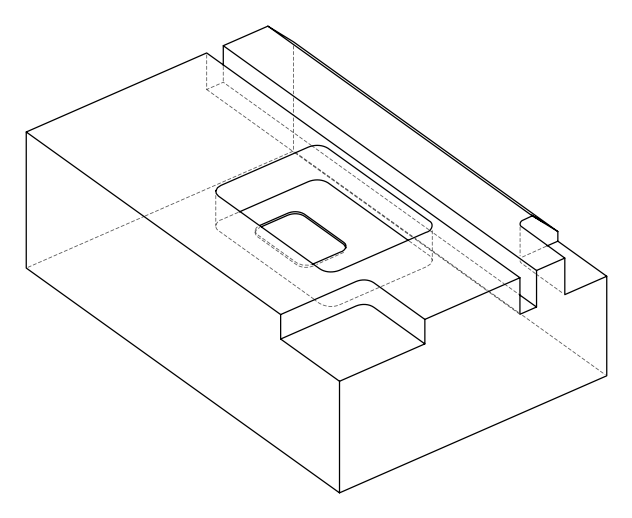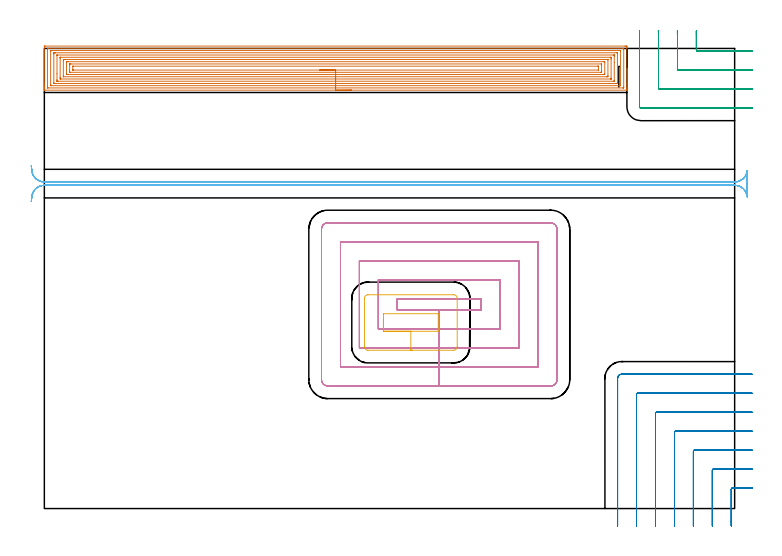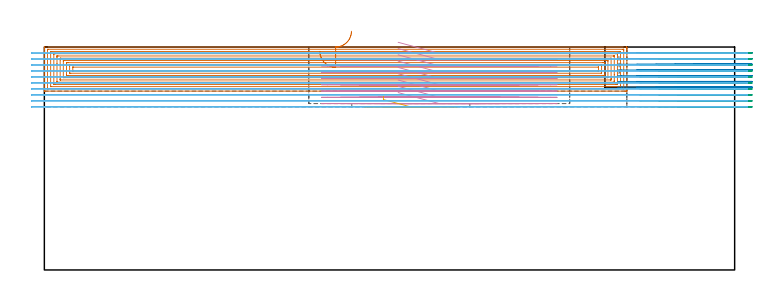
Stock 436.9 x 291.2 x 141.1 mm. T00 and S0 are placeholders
(PLAN: 6 operations, 1 tool changes, 99.1 min)
(1 AREA_MILL | FG_CHAMFER_SURFACE | UGT0205_001 | 29.97 min | 146793 mm3)
(2 MILL_CORNER_NOTCH_RECTANGULAR | CORNER_NOTCH_RECTANGULAR | NXT0201_012 | Follow Part, ap 4, ae 75% | 11.86 min | 193341 mm3)
(3 MILL_CORNER_NOTCH_RECTANGULAR_1 | CORNER_NOTCH_RECTANGULAR_1 | NXT0201_012 | Follow Part, ap 4, ae 75% | 7.66 min | 114192 mm3)
(4 MILL_RECTANGULAR_POCKET | POCKET_RECTANGULAR_STRAIGHT | NXT0201_012 | Follow Part, ap 4, ae 75% | 29.91 min | 700187 mm3)
(5 MILL_RECTANGULAR_POCKET_1 | POCKET_RECTANGULAR_STRAIGHT_1 | NXT0201_012 | Follow Part, ap 4, ae 75% | 0.69 min | 7859 mm3)
(6 MILL_RECTANGULAR_SLOT | SLOT_RECTANGULAR | NXT0201_012 | Follow Part, ap 4, ae 75% | 19.03 min | 299730 mm3)
(TOOL UGT0205_001 | Chamfer Mill 20 x 3 x 45 deg. | D20 FL50 Z2)
(TOOL NXT0201_012 | ENDMILL 16mm [2P460-1600-NA 1630] | D16 FL38 Z6)
(OP 1 AREA_MILL)
G17 G21 G94 G90
T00 M6
G54
G17 G0 G90 X194.35 Y264.8 S1061 M3
G43 Z151.1 H0
G94 G1 X194.312 Z150.228 F250.
X194.198 Z149.363
X194.009 Z148.512
X193.747 Z147.68
X193.413 Z146.874
X193.01 Z146.1
X192.541 Z145.364
X192.01 Z144.672
X191.421 Z144.029
X190.778 Z143.44
X190.086 Z142.908
X189.35 Z142.44
X188.576 Z142.037
X187.77 Z141.703
X186.938 Z141.441
X186.086 Z141.252
X185.222 Z141.138
X184.35 Z141.1
X0.18
X0.01 Y264.803 Z141.088
X0.007 Y264.854 Z141.037
X0. Y265.272 Z140.627
Y265.556 Z140.343
Y266.276 Z139.619
Y267.527 Z138.37
Y268.949 Z136.947
Y291.849 Z114.048
X0.002 Y292.115 Z113.783
X0.008 Y292.692 Z113.206
X0.046 Y292.694 Z113.204
X0.627 Y292.7 Z113.2
X367.485
X368.072 Y292.699 Z113.201
X368.653 Y292.694 Z113.204
X368.692 Y292.692 Z113.206
X368.697 Y292.115 Z113.783
X368.7 Y291.49 Z114.408
Y268.683 Z137.212
Y266.276 Z139.619
Y265.557 Z140.343
Y265.272 Z140.627
Y264.856 Z141.035
Y264.82 Z141.071
X368.692 Y264.802 Z141.088
X368.52 Y264.8 Z141.1
X184.35
Y266.214 Z139.686
X2.353 Y266.215 Z139.685
X2.229 Y266.217 Z139.683
X2.01 Y266.224 Z139.676
X2.007 Y266.276 Z139.624
X2.001 Y266.69 Z139.21
Y290.746 Z115.154
X2.007 Y291.224 Z114.676
X2.01 Y291.269 Z114.631
X2.168 Y291.28 Z114.62
X2.291 Y291.285 Z114.615
X2.354 Y291.286 Z114.614
X2.416
X366.346 Y291.285 Z114.615
X366.471 Y291.283 Z114.617
X366.69 Y291.276 Z114.624
X366.693 Y291.224 Z114.676
X366.699 Y290.81 Z115.09
Y266.753 Z139.147
X366.693 Y266.276 Z139.624
X366.69 Y266.231 Z139.669
X366.532 Y266.22 Z139.68
X366.408 Y266.215 Z139.685
X366.346 Y266.214 Z139.686
X366.284
X184.35
Y267.628 Z138.272
X4.634 Y267.629 Z138.271
X4.204 Y267.631 Z138.269
X4.06 Y267.633 Z138.267
X4.017 Y267.635 Z138.265
X4.01 Y267.72 Z138.18
X4.005 Y267.855 Z138.045
X4.001 Y268.058 Z137.842
X4. Y268.261 Z137.639
X4.001 Y289.644 Z116.256
X4.009 Y289.847 Z116.053
X4.011 Y289.866 Z116.034
X4.017 Y289.868 Z116.032
X4.042 Y289.87 Z116.03
X4.096 Y289.871 Z116.029
X4.204 Y289.872
X364.066 Y289.871
X364.496 Y289.869 Z116.031
X364.639 Y289.867 Z116.033
X364.683 Y289.865 Z116.035
X364.69 Y289.78 Z116.12
X364.695 Y289.645 Z116.255
X364.699 Y289.442 Z116.458
X364.7 Y289.239 Z116.661
X364.699 Y267.856 Z138.044
X364.691 Y267.653 Z138.247
X364.689 Y267.634 Z138.266
X364.683 Y267.632 Z138.268
X364.658 Y267.63 Z138.27
X364.604 Y267.629 Z138.271
X364.496 Y267.628 Z138.272
X184.35
Y269.043 Z136.857
X6.792
X6.069 Y269.045 Z136.855
X6.028 Y269.047 Z136.853
X6.011 Y269.049 Z136.851
X6.009 Y269.069 Z136.831
X6.004 Y269.177 Z136.723
X6.001 Y269.395 Z136.505
X6. Y287.652 Z118.248
X6.001 Y288.101 Z117.799
X6.005 Y288.322 Z117.578
X6.01 Y288.431 Z117.469
X6.012 Y288.451 Z117.449
X6.033 Y288.453 Z117.447
X6.088 Y288.455 Z117.445
X6.886 Y288.457 Z117.443
X6.98
X361.908
X362.631 Y288.455 Z117.445
X362.672 Y288.453 Z117.447
X362.689 Y288.451 Z117.449
X362.691 Y288.431 Z117.469
X362.696 Y288.323 Z117.577
X362.699 Y288.105 Z117.795
X362.7 Y269.848 Z136.052
X362.698 Y269.399 Z136.501
X362.695 Y269.178 Z136.722
X362.69 Y269.069 Z136.831
X362.688 Y269.049 Z136.851
X362.667 Y269.047 Z136.853
X362.612 Y269.045 Z136.855
X361.814 Y269.043 Z136.857
X361.72
X184.35
Y270.457 Z135.443
X8.674
X8.051 Y270.46 Z135.44
X8.02 Y270.464 Z135.436
X8.01 Y270.467 Z135.433
X8.004 Y270.508 Z135.392
X8.001 Y270.731 Z135.169
X8. Y271.402 Z134.498
Y275.189 Z130.711
X8.001 Y286.769 Z119.131
X8.003 Y286.937 Z118.963
X8.007 Y287.02 Z118.88
X8.009 Y287.035 Z118.865
X8.046 Y287.038 Z118.862
X8.124 Y287.04 Z118.86
X8.399 Y287.043 Z118.857
X360.026 Y287.042 Z118.858
X360.649 Y287.04 Z118.86
X360.68 Y287.036 Z118.864
X360.69 Y287.033 Z118.867
X360.696 Y286.992 Z118.908
X360.698 Y286.769 Z119.131
X360.7 Y286.098 Z119.802
Y282.311 Z123.589
X360.699 Y270.731 Z135.169
X360.696 Y270.563 Z135.337
X360.692 Y270.48 Z135.42
X360.69 Y270.465 Z135.435
X360.654 Y270.462 Z135.438
X360.576 Y270.46 Z135.44
X360.301 Y270.457 Z135.443
X184.35
Y271.871 Z134.029
X10.462 Y271.872 Z134.028
X10.21 Y271.873 Z134.027
X10.079 Y271.876 Z134.024
X10.02 Y271.878 Z134.022
X10.01 Y271.908 Z133.992
X10.003 Y272.079 Z133.821
X10.001 Y272.513 Z133.387
X10. Y272.973 Z132.927
Y284.987 Z120.913
X10.002 Y285.446 Z120.454
X10.008 Y285.6 Z120.3
X10.01 Y285.622 Z120.278
X10.021 Y285.624 Z120.276
X10.059 Y285.626 Z120.274
X10.14 Y285.628 Z120.272
X358.238
X358.49 Y285.627 Z120.273
X358.621 Y285.624 Z120.276
X358.68 Y285.622 Z120.278
X358.69 Y285.592 Z120.308
X358.697 Y285.421 Z120.479
X358.699 Y284.987 Z120.913
X358.7 Y284.527 Z121.373
Y272.513 Z133.387
X358.698 Y272.054 Z133.846
X358.692 Y271.9 Z134.
X358.69 Y271.878 Z134.022
X358.679 Y271.876 Z134.024
X358.641 Y271.873 Z134.027
X358.56 Y271.872 Z134.028
X184.35 Y271.871 Z134.029
Y273.285 Z132.615
X12.25 Y273.286 Z132.614
X12.131 Y273.288 Z132.612
X12.053 Y273.292 Z132.608
X12.009 Y273.297 Z132.603
X12.007 Y273.322 Z132.578
X12.003 Y273.404 Z132.496
X12. Y273.653 Z132.247
X12.001 Y283.453 Z122.447
X12.01 Y284.096 Z121.804
X12.021 Y284.208 Z121.692
X12.133 Y284.212 Z121.688
X12.25 Y284.213 Z121.687
X13.025 Y284.215 Z121.685
X356.45 Y284.214 Z121.686
X356.569 Y284.212 Z121.688
X356.647 Y284.208 Z121.692
X356.691 Y284.203 Z121.697
X356.693 Y284.178 Z121.722
X356.697 Y284.096 Z121.804
X356.7 Y283.847 Z122.053
X356.699 Y274.047 Z131.853
X356.69 Y273.404 Z132.496
X356.679 Y273.292 Z132.608
X356.567 Y273.288 Z132.612
X356.45 Y273.287 Z132.613
X355.675 Y273.285 Z132.615
X184.35
Y274.699 Z131.201
X14.932 Y274.7 Z131.2
X14.525 Y274.701 Z131.199
X14.038 Y274.707 Z131.193
X14.002 Y275.186 Z130.714
X14. Y275.223 Z130.677
X14.001 Y282.351 Z123.549
X14.038 Y282.793 Z123.107
X14.445 Y282.799 Z123.101
X14.932 Y282.8 Z123.1
X15.338 Y282.801 Z123.099
X353.768 Y282.8 Z123.1
X354.175 Y282.799 Z123.101
X354.662 Y282.793 Z123.107
X354.698 Y282.314 Z123.586
X354.7 Y282.277 Z123.623
X354.699 Y275.149 Z130.751
X354.662 Y274.707 Z131.193
X354.254 Y274.701 Z131.199
X353.768 Y274.7 Z131.2
X353.362 Y274.699 Z131.201
X184.35
Y276.114 Z129.786
X16.28
X16.078 Y276.116 Z129.784
X16.029 Y276.118 Z129.782
X16.012 Y276.12 Z129.78
X16.009 Y276.136 Z129.764
X16.005 Y276.204 Z129.696
X16. Y276.794 Z129.106
Y276.968 Z128.932
Y280.532 Z125.368
X16.002 Y281.248 Z124.652
X16.007 Y281.352 Z124.548
X16.01 Y281.377 Z124.523
X16.026 Y281.379 Z124.521
X16.077 Y281.382 Z124.518
X16.291 Y281.385 Z124.515
X16.72 Y281.386 Z124.514
X352.42
X352.622 Y281.384 Z124.516
X352.671 Y281.382 Z124.518
X352.688 Y281.38 Z124.52
X352.691 Y281.364 Z124.536
X352.695 Y281.296 Z124.604
X352.7 Y280.706 Z125.194
Y280.532 Z125.368
Y277.141 Z128.759
Y276.968 Z128.932
X352.698 Y276.252 Z129.648
X352.693 Y276.148 Z129.752
X352.69 Y276.123 Z129.777
X352.674 Y276.121 Z129.779
X352.623 Y276.118 Z129.782
X352.409 Y276.115 Z129.785
X351.98 Y276.114 Z129.786
X184.35
Y277.528 Z128.372
X18.508
X18.176 Y277.529 Z128.371
X18.081 Y277.532 Z128.368
X18.025 Y277.535 Z128.365
X18.009 Y277.539 Z128.361
X18.008 Y277.556 Z128.344
X18.003 Y277.69 Z128.21
X18.001 Y277.859 Z128.041
Y279.641 Z126.259
X18.004 Y279.894 Z126.006
X18.008 Y279.956 Z125.944
X18.011 Y279.965 Z125.935
X18.026 Y279.968 Z125.932
X18.065 Y279.97 Z125.93
X18.176 Y279.972 Z125.928
X350.192
X350.524 Y279.971 Z125.929
X350.619 Y279.968 Z125.932
X350.675 Y279.965 Z125.935
X350.691 Y279.961 Z125.939
X350.692 Y279.944 Z125.956
X350.697 Y279.81 Z126.09
X350.699 Y279.641 Z126.259
Y277.859 Z128.041
X350.696 Y277.606 Z128.294
X350.691 Y277.544 Z128.356
X350.689 Y277.535 Z128.365
X350.674 Y277.532 Z128.368
X350.635 Y277.53 Z128.37
X350.524 Y277.528 Z128.372
X184.35
X183.478 Z128.41
X182.613 Z128.524
X181.762 Z128.713
X180.93 Z128.975
X180.124 Z129.309
X179.35 Z129.712
X178.614 Z130.181
X177.922 Z130.712
X177.279 Z131.301
X176.69 Z131.944
X176.158 Z132.636
X175.69 Z133.372
X175.287 Z134.146
X174.953 Z134.952
X174.691 Z135.784
X174.502 Z136.636
X174.388 Z137.501
X174.35 Z138.372
G0 Z151.1
M5
M2
(OP 2 MILL_CORNER_NOTCH_RECTANGULAR)
G17 G21 G94 G90
T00 M6
G54
G17 G0 G90 X447.9 Y13. S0 M3
G43 Z151.1 H1
Z137.471
G94 G1 X444.9 F250.
X435.594 F500.
G3 X434.8 Y12.206 R0.8
G1 Y-8.
Y-11. F250.
G0 Z151.1
X447.9 Y25.
Z137.471
G1 X444.9
X423.594 F500.
G3 X422.8 Y24.206 R0.8
G1 Y-8.
Y-11. F250.
G0 Z151.1
X447.9 Y37.
Z137.471
G1 X444.9
X411.595 F500.
G3 X410.8 Y36.205 R0.8
G1 Y-8.
Y-11. F250.
G0 Z151.1
X447.9 Y49.
Z137.471
G1 X444.9
X399.595 F500.
G3 X398.8 Y48.205 R0.8
G1 Y-8.
Y-11. F250.
G0 Z151.1
X447.9 Y61.
Z137.471
G1 X444.9
X387.595 F500.
G3 X386.8 Y60.205 R0.8
G1 Y-8.
Y-11. F250.
G0 Z151.1
X447.9 Y73.
Z137.471
G1 X444.9
X375.596 F500.
G3 X374.8 Y72.204 R0.8
G1 Y-8.
Y-11. F250.
G0 Z151.1
X447.9 Y85.
Z137.471
G1 X444.9
X365.4 F500.
G3 X362.8 Y82.4 R2.6
G1 Y-8.
Y-11. F250.
G0 Z151.1
X447.9 Y13.
Z133.843
G1 X444.9
X435.594 F500.
G3 X434.8 Y12.206 R0.8
G1 Y-8.
Y-11. F250.
G0 Z151.1
X447.9 Y25.
Z133.843
G1 X444.9
X423.594 F500.
G3 X422.8 Y24.206 R0.8
G1 Y-8.
Y-11. F250.
G0 Z151.1
X447.9 Y37.
Z133.843
G1 X444.9
X411.595 F500.
G3 X410.8 Y36.205 R0.8
G1 Y-8.
Y-11. F250.
G0 Z151.1
X447.9 Y49.
Z133.843
G1 X444.9
X399.595 F500.
G3 X398.8 Y48.205 R0.8
G1 Y-8.
Y-11. F250.
G0 Z151.1
X447.9 Y61.
Z133.843
G1 X444.9
X387.595 F500.
G3 X386.8 Y60.205 R0.8
G1 Y-8.
Y-11. F250.
G0 Z151.1
X447.9 Y73.
Z133.843
G1 X444.9
X375.596 F500.
G3 X374.8 Y72.204 R0.8
G1 Y-8.
Y-11. F250.
G0 Z151.1
X447.9 Y85.
Z133.843
G1 X444.9
X365.4 F500.
G3 X362.8 Y82.4 R2.6
G1 Y-8.
Y-11. F250.
G0 Z151.1
X447.9 Y13.
Z130.214
G1 X444.9
X435.594 F500.
G3 X434.8 Y12.206 R0.8
G1 Y-8.
Y-11. F250.
G0 Z151.1
X447.9 Y25.
Z130.214
G1 X444.9
X423.595 F500.
G3 X422.8 Y24.205 R0.8
G1 Y-8.
Y-11. F250.
G0 Z151.1
X447.9 Y37.
Z130.214
G1 X444.9
X411.595 F500.
G3 X410.8 Y36.205 R0.8
G1 Y-8.
Y-11. F250.
G0 Z151.1
X447.9 Y49.
Z130.214
G1 X444.9
X399.595 F500.
G3 X398.8 Y48.205 R0.8
G1 Y-8.
Y-11. F250.
G0 Z151.1
X447.9 Y61.
Z130.214
G1 X444.9
X387.595 F500.
G3 X386.8 Y60.205 R0.8
G1 Y-8.
Y-11. F250.
G0 Z151.1
X447.9 Y73.
Z130.214
G1 X444.9
X375.596 F500.
G3 X374.8 Y72.204 R0.8
G1 Y-8.
Y-11. F250.
G0 Z151.1
X447.9 Y85.
Z130.214
G1 X444.9
X365.4 F500.
G3 X362.8 Y82.4 R2.6
G1 Y-8.
Y-11. F250.
G0 Z151.1
X447.9 Y13.
Z126.586
G1 X444.9
X435.594 F500.
G3 X434.8 Y12.206 R0.8
G1 Y-8.
Y-11. F250.
G0 Z151.1
X447.9 Y25.
Z126.586
G1 X444.9
X423.595 F500.
G3 X422.8 Y24.205 R0.8
G1 Y-8.
Y-11. F250.
G0 Z151.1
X447.9 Y37.
Z126.586
G1 X444.9
X411.595 F500.
G3 X410.8 Y36.205 R0.8
G1 Y-8.
Y-11. F250.
G0 Z151.1
X447.9 Y49.
Z126.586
G1 X444.9
X399.595 F500.
G3 X398.8 Y48.205 R0.8
G1 Y-8.
Y-11. F250.
G0 Z151.1
X447.9 Y61.
Z126.586
G1 X444.9
X387.595 F500.
G3 X386.8 Y60.205 R0.8
G1 Y-8.
Y-11. F250.
G0 Z151.1
X447.9 Y73.
Z126.586
G1 X444.9
X375.596 F500.
G3 X374.8 Y72.204 R0.8
G1 Y-8.
Y-11. F250.
G0 Z151.1
X447.9 Y85.
Z126.586
G1 X444.9
X365.4 F500.
G3 X362.8 Y82.4 R2.6
G1 Y-8.
Y-11. F250.
G0 Z151.1
X447.9 Y13.
Z122.957
G1 X444.9
X435.594 F500.
G3 X434.8 Y12.206 R0.8
G1 Y-8.
Y-11. F250.
G0 Z151.1
X447.9 Y25.
Z122.957
G1 X444.9
X423.595 F500.
G3 X422.8 Y24.205 R0.8
G1 Y-8.
Y-11. F250.
G0 Z151.1
X447.9 Y37.
Z122.957
G1 X444.9
X411.595 F500.
G3 X410.8 Y36.205 R0.8
G1 Y-8.
Y-11. F250.
G0 Z151.1
X447.9 Y49.
Z122.957
G1 X444.9
X399.595 F500.
G3 X398.8 Y48.205 R0.8
G1 Y-8.
Y-11. F250.
G0 Z151.1
X447.9 Y61.
Z122.957
G1 X444.9
X387.595 F500.
G3 X386.8 Y60.205 R0.8
G1 Y-8.
Y-11. F250.
G0 Z151.1
X447.9 Y73.
Z122.957
G1 X444.9
X375.596 F500.
G3 X374.8 Y72.204 R0.8
G1 Y-8.
Y-11. F250.
G0 Z151.1
X447.9 Y85.
Z122.957
G1 X444.9
X365.4 F500.
G3 X362.8 Y82.4 R2.6
G1 Y-8.
Y-11. F250.
G0 Z151.1
X447.9 Y13.
Z119.329
G1 X444.9
X435.594 F500.
G3 X434.8 Y12.206 R0.8
G1 Y-8.
Y-11. F250.
G0 Z151.1
X447.9 Y25.
Z119.329
G1 X444.9
X423.595 F500.
G3 X422.8 Y24.205 R0.8
G1 Y-8.
Y-11. F250.
G0 Z151.1
X447.9 Y37.
Z119.329
G1 X444.9
X411.595 F500.
G3 X410.8 Y36.205 R0.8
G1 Y-8.
Y-11. F250.
G0 Z151.1
X447.9 Y49.
Z119.329
G1 X444.9
X399.595 F500.
G3 X398.8 Y48.205 R0.8
G1 Y-8.
Y-11. F250.
G0 Z151.1
X447.9 Y61.
Z119.329
G1 X444.9
X387.595 F500.
G3 X386.8 Y60.205 R0.8
G1 Y-8.
Y-11. F250.
G0 Z151.1
X447.9 Y73.
Z119.329
G1 X444.9
X375.596 F500.
G3 X374.8 Y72.204 R0.8
G1 Y-8.
Y-11. F250.
G0 Z151.1
X447.9 Y85.
Z119.329
G1 X444.9
X365.4 F500.
G3 X362.8 Y82.4 R2.6
G1 Y-8.
Y-11. F250.
G0 Z151.1
X447.9 Y13.
Z115.7
G1 X444.9
X435.594 F500.
G3 X434.8 Y12.206 R0.8
G1 Y-8.
Y-11. F250.
G0 Z151.1
X447.9 Y25.
Z115.7
G1 X444.9
X423.595 F500.
G3 X422.8 Y24.205 R0.8
G1 Y-8.
Y-11. F250.
G0 Z151.1
X447.9 Y37.
Z115.7
G1 X444.9
X411.595 F500.
G3 X410.8 Y36.205 R0.8
G1 Y-8.
Y-11. F250.
G0 Z151.1
X447.9 Y49.
Z115.7
G1 X444.9
X399.595 F500.
G3 X398.8 Y48.205 R0.8
G1 Y-8.
Y-11. F250.
G0 Z151.1
X447.9 Y61.
Z115.7
G1 X444.9
X387.595 F500.
G3 X386.8 Y60.205 R0.8
G1 Y-8.
Y-11. F250.
G0 Z151.1
X447.9 Y73.
Z115.7
G1 X444.9
X375.596 F500.
G3 X374.8 Y72.204 R0.8
G1 Y-8.
Y-11. F250.
G0 Z151.1
X447.9 Y85.
Z115.7
G1 X444.9
X365.4 F500.
G3 X362.8 Y82.4 R2.6
G1 Y-8.
Y-11. F250.
G0 Z151.1
M5
M2
(OP 3 MILL_CORNER_NOTCH_RECTANGULAR_1)
G17 G21 G94 G90
T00 M6
G54
G17 G0 G90 X412.678 Y302.2 S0 M3
G43 Z151.1 H1
Z137.31
G94 G1 X412.699 Y299.2 F250.
X412.7 Y298.946 F500.
Y290.295
G3 X413.495 Y289.5 R0.8
G1 X444.9
X447.9 F250.
G0 Z151.1
X400.667 Y302.2
Z137.31
G1 X400.699 Y299.2
G2 X400.7 Y298.946 R24. F500.
G1 Y278.296
G3 X401.496 Y277.5 R0.8
G1 X444.9
X447.9 F250.
G0 Z151.1
X388.634 Y302.199
Z137.31
G1 X388.697 Y299.2
G2 X388.7 Y298.946 R12. F500.
G1 Y266.296
G3 X389.496 Y265.5 R0.8
G1 X444.9
X447.9 F250.
G0 Z151.1
X376.7 Y301.946
Z137.31
G1 Y298.946
Y254.4 F500.
G3 X377.6 Y253.5 R0.9
G1 X444.9
X447.9 F250.
G0 Z151.1
X412.678 Y302.2
Z133.52
G1 X412.699 Y299.2
X412.7 Y298.946 F500.
Y290.295
G3 X413.495 Y289.5 R0.8
G1 X444.9
X447.9 F250.
G0 Z151.1
X400.667 Y302.2
Z133.52
G1 X400.699 Y299.2
G2 X400.7 Y298.946 R24. F500.
G1 Y278.296
G3 X401.496 Y277.5 R0.8
G1 X444.9
X447.9 F250.
G0 Z151.1
X388.634 Y302.199
Z133.52
G1 X388.697 Y299.2
G2 X388.7 Y298.946 R12. F500.
G1 Y266.296
G3 X389.496 Y265.5 R0.8
G1 X444.9
X447.9 F250.
G0 Z151.1
X376.7 Y301.946
Z133.52
G1 Y298.946
Y254.4 F500.
G3 X377.6 Y253.5 R0.9
G1 X444.9
X447.9 F250.
G0 Z151.1
X412.678 Y302.2
Z129.73
G1 X412.699 Y299.2
X412.7 Y298.946 F500.
Y290.295
G3 X413.495 Y289.5 R0.8
G1 X444.9
X447.9 F250.
G0 Z151.1
X400.667 Y302.2
Z129.73
G1 X400.699 Y299.2
G2 X400.7 Y298.946 R24. F500.
G1 Y278.296
G3 X401.496 Y277.5 R0.8
G1 X444.9
X447.9 F250.
G0 Z151.1
X388.634 Y302.199
Z129.73
G1 X388.697 Y299.2
G2 X388.7 Y298.946 R12. F500.
G1 Y266.296
G3 X389.496 Y265.5 R0.8
G1 X444.9
X447.9 F250.
G0 Z151.1
X376.7 Y301.946
Z129.73
G1 Y298.946
Y254.4 F500.
G3 X377.6 Y253.5 R0.9
G1 X444.9
X447.9 F250.
G0 Z151.1
X412.678 Y302.2
Z125.94
G1 X412.699 Y299.2
X412.7 Y298.946 F500.
Y290.295
G3 X413.495 Y289.5 R0.8
G1 X444.9
X447.9 F250.
G0 Z151.1
X400.667 Y302.2
Z125.94
G1 X400.699 Y299.2
G2 X400.7 Y298.946 R24. F500.
G1 Y278.296
G3 X401.496 Y277.5 R0.8
G1 X444.9
X447.9 F250.
G0 Z151.1
X388.634 Y302.199
Z125.94
G1 X388.697 Y299.2
G2 X388.7 Y298.946 R12. F500.
G1 Y266.296
G3 X389.496 Y265.5 R0.8
G1 X444.9
X447.9 F250.
G0 Z151.1
X376.7 Y301.946
Z125.94
G1 Y298.946
Y254.4 F500.
G3 X377.6 Y253.5 R0.9
G1 X444.9
X447.9 F250.
G0 Z151.1
X412.679 Y302.2
Z122.15
G1 X412.699 Y299.2
X412.7 Y298.956 F500.
Y290.295
G3 X413.495 Y289.5 R0.8
G1 X444.9
X447.9 F250.
G0 Z151.1
X400.668 Y302.2
Z122.15
G1 X400.699 Y299.2
G2 X400.7 Y298.956 R24. F500.
G1 Y278.295
G3 X401.495 Y277.5 R0.8
G1 X444.9
X447.9 F250.
G0 Z151.1
X388.636 Y302.199
Z122.15
G1 X388.698 Y299.2
G2 X388.7 Y298.956 R12. F500.
G1 Y266.296
G3 X389.496 Y265.5 R0.8
G1 X444.9
X447.9 F250.
G0 Z151.1
X376.7 Y301.956
Z122.15
G1 Y298.956
Y254.4 F500.
G3 X377.6 Y253.5 R0.9
G1 X444.9
X447.9 F250.
G0 Z151.1
X412.7 Y302.2
Z118.36
G1 Y299.2
Y290.295 F500.
G3 X413.495 Y289.5 R0.8
G1 X444.9
X447.9 F250.
G0 Z151.1
X400.7 Y302.2
Z118.36
G1 Y299.2
Y278.295 F500.
G3 X401.495 Y277.5 R0.8
G1 X444.9
X447.9 F250.
G0 Z151.1
X388.7 Y302.2
Z118.36
G1 Y299.2
Y266.296 F500.
G3 X389.496 Y265.5 R0.8
G1 X444.9
X447.9 F250.
G0 Z151.1
X376.7 Y302.2
Z118.36
G1 Y299.2
Y254.4 F500.
G3 X377.6 Y253.5 R0.9
G1 X444.9
X447.9 F250.
G0 Z151.1
X412.7 Y302.2
Z114.57
G1 Y299.2
Y290.295 F500.
G3 X413.495 Y289.5 R0.8
G1 X444.9
X447.9 F250.
G0 Z151.1
X400.7 Y302.2
Z114.57
G1 Y299.2
Y278.295 F500.
G3 X401.495 Y277.5 R0.8
G1 X444.9
X447.9 F250.
G0 Z151.1
X388.7 Y302.2
Z114.57
G1 Y299.2
Y266.296 F500.
G3 X389.496 Y265.5 R0.8
G1 X444.9
X447.9 F250.
G0 Z151.1
X376.7 Y302.2
Z114.57
G1 Y299.2
Y254.4 F500.
G3 X377.6 Y253.5 R0.9
G1 X444.9
X447.9 F250.
G0 Z151.1
X412.7 Y302.2
Z110.78
G1 Y299.2
Y290.295 F500.
G3 X413.495 Y289.5 R0.8
G1 X444.9
X447.9 F250.
G0 Z151.1
X400.7 Y302.2
Z110.78
G1 Y299.2
Y278.296 F500.
G3 X401.496 Y277.5 R0.8
G1 X444.9
X447.9 F250.
G0 Z151.1
X388.7 Y302.2
Z110.78
G1 Y299.2
Y266.296 F500.
G3 X389.496 Y265.5 R0.8
G1 X444.9
X447.9 F250.
G0 Z151.1
X376.7 Y302.2
Z110.78
G1 Y299.2
Y254.4 F500.
G3 X377.6 Y253.5 R0.9
G1 X444.9
X447.9 F250.
G0 Z151.1
X412.7 Y302.2
Z106.99
G1 Y299.2
Y290.295 F500.
G3 X413.495 Y289.5 R0.8
G1 X444.9
X447.9 F250.
G0 Z151.1
X400.7 Y302.2
Z106.99
G1 Y299.2
Y278.296 F500.
G3 X401.496 Y277.5 R0.8
G1 X444.9
X447.9 F250.
G0 Z151.1
X388.7 Y302.2
Z106.99
G1 Y299.2
Y266.296 F500.
G3 X389.496 Y265.5 R0.8
G1 X444.9
X447.9 F250.
G0 Z151.1
X376.7 Y302.2
Z106.99
G1 Y299.2
Y254.4 F500.
G3 X377.6 Y253.5 R0.9
G1 X444.9
X447.9 F250.
G0 Z151.1
X412.7 Y302.2
Z103.2
G1 Y299.2
Y290.295 F500.
G3 X413.495 Y289.5 R0.8
G1 X444.9
X447.9 F250.
G0 Z151.1
X400.7 Y302.2
Z103.2
G1 Y299.2
Y278.296 F500.
G3 X401.496 Y277.5 R0.8
G1 X444.9
X447.9 F250.
G0 Z151.1
X388.7 Y302.2
Z103.2
G1 Y299.2
Y266.296 F500.
G3 X389.496 Y265.5 R0.8
G1 X444.9
X447.9 F250.
G0 Z151.1
X376.7 Y302.2
Z103.2
G1 Y299.2
Y254.4 F500.
G3 X377.6 Y253.5 R0.9
G1 X444.9
X447.9 F250.
G0 Z151.1
M5
M2
(OP 4 MILL_RECTANGULAR_POCKET)
G17 G21 G94 G90
T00 M6
G54
G17 G0 G90 X223.909 Y125.6 S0 M3
G43 Z151.1 H1
Z144.1
G94 G1 X249.95 Z137.122 F250.
X276.5 F500.
Y132.8
X223.4
Y125.6
X249.95
Y113.6
X288.5
Y144.8
X211.4
Y113.6
X249.95
Y101.6
X300.5
Y156.8
X199.4
Y101.6
X249.95
Y89.6
X312.5
Y168.8
X187.4
Y89.6
X249.95
Y77.6
X320.5
G3 X324.5 Y81.6 R4.
G1 Y176.8
G3 X320.5 Y180.8 R4.
G1 X179.4
G3 X175.4 Y176.8 R4.
G1 Y81.6
G3 X179.4 Y77.6 R4.
G1 X249.95
X250.95
G0 X223.909 Y125.6 Z140.122
G1 X249.95 Z133.144 F250.
X276.5 F500.
Y132.8
X223.4
Y125.6
X249.95
Y113.6
X288.5
Y144.8
X211.4
Y113.6
X249.95
Y101.6
X300.5
Y156.8
X199.4
Y101.6
X249.95
Y89.6
X312.5
Y168.8
X187.4
Y89.6
X249.95
Y77.6
X320.5
G3 X324.5 Y81.6 R4.
G1 Y176.8
G3 X320.5 Y180.8 R4.
G1 X179.4
G3 X175.4 Y176.8 R4.
G1 Y81.6
G3 X179.4 Y77.6 R4.
G1 X249.95
X250.95
G0 X223.909 Y125.6 Z136.144
G1 X249.95 Z129.167 F250.
X276.5 F500.
Y132.8
X223.4
Y125.6
X249.95
Y113.6
X288.5
Y144.8
X211.4
Y113.6
X249.95
Y101.6
X300.5
Y156.8
X199.4
Y101.6
X249.95
Y89.6
X312.5
Y168.8
X187.4
Y89.6
X249.95
Y77.6
X320.5
G3 X324.5 Y81.6 R4.
G1 Y176.8
G3 X320.5 Y180.8 R4.
G1 X179.4
G3 X175.4 Y176.8 R4.
G1 Y81.6
G3 X179.4 Y77.6 R4.
G1 X249.95
X250.95
G0 X223.909 Y125.6 Z132.167
G1 X249.95 Z125.189 F250.
X276.5 F500.
Y132.8
X223.4
Y125.6
X249.95
Y113.6
X288.5
Y144.8
X211.4
Y113.6
X249.95
Y101.6
X300.5
Y156.8
X199.4
Y101.6
X249.95
Y89.6
X312.5
Y168.8
X187.4
Y89.6
X249.95
Y77.6
X320.5
G3 X324.5 Y81.6 R4.
G1 Y176.8
G3 X320.5 Y180.8 R4.
G1 X179.4
G3 X175.4 Y176.8 R4.
G1 Y81.6
G3 X179.4 Y77.6 R4.
G1 X249.95
X250.95
G0 X223.909 Y125.6 Z128.189
G1 X249.95 Z121.211 F250.
X276.5 F500.
Y132.8
X223.4
Y125.6
X249.95
Y113.6
X288.5
Y144.8
X211.4
Y113.6
X249.95
Y101.6
X300.5
Y156.8
X199.4
Y101.6
X249.95
Y89.6
X312.5
Y168.8
X187.4
Y89.6
X249.95
Y77.6
X320.5
G3 X324.5 Y81.6 R4.
G1 Y176.8
G3 X320.5 Y180.8 R4.
G1 X179.4
G3 X175.4 Y176.8 R4.
G1 Y81.6
G3 X179.4 Y77.6 R4.
G1 X249.95
X250.95
G0 X223.909 Y125.6 Z124.211
G1 X249.95 Z117.233 F250.
X276.5 F500.
Y132.8
X223.4
Y125.6
X249.95
Y113.6
X288.5
Y144.8
X211.4
Y113.6
X249.95
Y101.6
X300.5
Y156.8
X199.4
Y101.6
X249.95
Y89.6
X312.5
Y168.8
X187.4
Y89.6
X249.95
Y77.6
X320.5
G3 X324.5 Y81.6 R4.
G1 Y176.8
G3 X320.5 Y180.8 R4.
G1 X179.4
G3 X175.4 Y176.8 R4.
G1 Y81.6
G3 X179.4 Y77.6 R4.
G1 X249.95
X250.95
G0 X223.909 Y125.6 Z120.233
G1 X249.95 Z113.256 F250.
X276.5 F500.
Y132.8
X223.4
Y125.6
X249.95
Y113.6
X288.5
Y144.8
X211.4
Y113.6
X249.95
Y101.6
X300.5
Y156.8
X199.4
Y101.6
X249.95
Y89.6
X312.5
Y168.8
X187.4
Y89.6
X249.95
Y77.6
X320.5
G3 X324.5 Y81.6 R4.
G1 Y176.8
G3 X320.5 Y180.8 R4.
G1 X179.4
G3 X175.4 Y176.8 R4.
G1 Y81.6
G3 X179.4 Y77.6 R4.
G1 X249.95
X250.95
G0 X223.909 Y125.6 Z116.256
G1 X249.95 Z109.278 F250.
X276.5 F500.
Y132.8
X223.4
Y125.6
X249.95
Y113.6
X288.5
Y144.8
X211.4
Y113.6
X249.95
Y101.6
X300.5
Y156.8
X199.4
Y101.6
X249.95
Y89.6
X312.5
Y168.8
X187.4
Y89.6
X249.95
Y77.6
X320.5
G3 X324.5 Y81.6 R4.
G1 Y176.8
G3 X320.5 Y180.8 R4.
G1 X179.4
G3 X175.4 Y176.8 R4.
G1 Y81.6
G3 X179.4 Y77.6 R4.
G1 X249.95
X250.95
G0 X223.909 Y125.6 Z112.278
G1 X249.95 Z105.3 F250.
X276.5 F500.
Y132.8
X223.4
Y125.6
X249.95
Y113.6
X288.5
Y144.8
X211.4
Y113.6
X249.95
Y101.6
X300.5
Y156.8
X199.4
Y101.6
X249.95
Y89.6
X312.5
Y168.8
X187.4
Y89.6
X249.95
Y77.6
X320.5
G3 X324.5 Y81.6 R4.
G1 Y176.8
G3 X320.5 Y180.8 R4.
G1 X179.4
G3 X175.4 Y176.8 R4.
G1 Y81.6
G3 X179.4 Y77.6 R4.
G1 X249.95
X250.95
G0 Z151.1
M5
M2
(OP 5 MILL_RECTANGULAR_POCKET_1)
G17 G21 G94 G90
T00 M6
G54
G17 G0 G90 X214.6 Y120.191 S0 M3
G43 Z151.1 H1
Z109.99
G94 G1 Y112.2 Z107.849 F250.
X231.95 Z103.2
X249.3 F500.
Y123.3
X214.6
Y112.2
X231.95
Y100.2
X259.1
G3 X261.3 Y102.4 R2.2
G1 Y133.1
G3 X259.1 Y135.3 R2.2
G1 X204.8
G3 X202.6 Y133.1 R2.2
G1 Y102.4
G3 X204.8 Y100.2 R2.2
G1 X231.95
X232.95
G0 Z151.1
M5
M2
(OP 6 MILL_RECTANGULAR_SLOT)
G17 G21 G94 G90
T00 M6
G54
G17 G0 G90 X-8.23 Y194.303 S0 M3
G43 Z151.1 H1
Z137.31
G94 G1 X-7.97 Y197.292 F250.
G2 X0. Y204.6 R8. F500.
G1 X436.9
G2 X444.87 Y197.292 R8.
G1 X444.9
Y214.008
X444.87
G2 X436.9 Y206.7 R8.
G1 X0.
G2 X-7.97 Y214.008 R8.
G1 X-8.23 Y216.997 F250.
G0 Y194.303 Z133.52
G1 X-7.97 Y197.292
G2 X0. Y204.6 R8. F500.
G1 X436.9
G2 X444.87 Y197.292 R8.
G1 X444.9
Y214.008
X444.87
G2 X436.9 Y206.7 R8.
G1 X0.
G2 X-7.97 Y214.008 R8.
G1 X-8.23 Y216.997 F250.
G0 Y194.303 Z129.73
G1 X-7.97 Y197.292
G2 X0. Y204.6 R8. F500.
G1 X436.9
G2 X444.87 Y197.292 R8.
G1 X444.9
Y214.008
X444.87
G2 X436.9 Y206.7 R8.
G1 X0.
G2 X-7.97 Y214.008 R8.
G1 X-8.23 Y216.997 F250.
G0 Y194.303 Z125.94
G1 X-7.97 Y197.292
G2 X0. Y204.6 R8. F500.
G1 X436.9
G2 X444.87 Y197.292 R8.
G1 X444.9
Y214.008
X444.87
G2 X436.9 Y206.7 R8.
G1 X0.
G2 X-7.97 Y214.008 R8.
G1 X-8.23 Y216.997 F250.
G0 Y194.303 Z122.15
G1 X-7.97 Y197.292
G2 X0. Y204.6 R8. F500.
G1 X436.9
G2 X444.87 Y197.292 R8.
G1 X444.9
Y214.008
X444.87
G2 X436.9 Y206.7 R8.
G1 X0.
G2 X-7.97 Y214.008 R8.
G1 X-8.23 Y216.997 F250.
G0 Y194.303 Z118.36
G1 X-7.97 Y197.292
G2 X0. Y204.6 R8. F500.
G1 X436.9
G2 X444.87 Y197.292 R8.
G1 X444.9
Y214.008
X444.87
G2 X436.9 Y206.7 R8.
G1 X0.
G2 X-7.97 Y214.008 R8.
G1 X-8.23 Y216.997 F250.
G0 Y194.303 Z114.57
G1 X-7.97 Y197.292
G2 X0. Y204.6 R8. F500.
G1 X436.9
G2 X444.87 Y197.292 R8.
G1 X444.9
Y214.008
X444.87
G2 X436.9 Y206.7 R8.
G1 X0.
G2 X-7.97 Y214.008 R8.
G1 X-8.23 Y216.997 F250.
G0 Y194.303 Z110.78
G1 X-7.97 Y197.292
G2 X0. Y204.6 R8. F500.
G1 X436.9
G2 X444.87 Y197.292 R8.
G1 X444.9
Y214.008
X444.87
G2 X436.9 Y206.7 R8.
G1 X0.
G2 X-7.97 Y214.008 R8.
G1 X-8.23 Y216.997 F250.
G0 Y194.303 Z106.99
G1 X-7.97 Y197.292
G2 X0. Y204.6 R8. F500.
G1 X436.9
G2 X444.87 Y197.292 R8.
G1 X444.9
Y214.008
X444.87
G2 X436.9 Y206.7 R8.
G1 X0.
G2 X-7.97 Y214.008 R8.
G1 X-8.23 Y216.997 F250.
G0 Y194.303 Z103.2
G1 X-7.97 Y197.292
G2 X0. Y204.6 R8. F500.
G1 X436.9
G2 X444.87 Y197.292 R8.
G1 X444.9
Y214.008
X444.87
G2 X436.9 Y206.7 R8.
G1 X0.
G2 X-7.97 Y214.008 R8.
G1 X-8.23 Y216.997 F250.
G0 Z151.1
M5
M2
